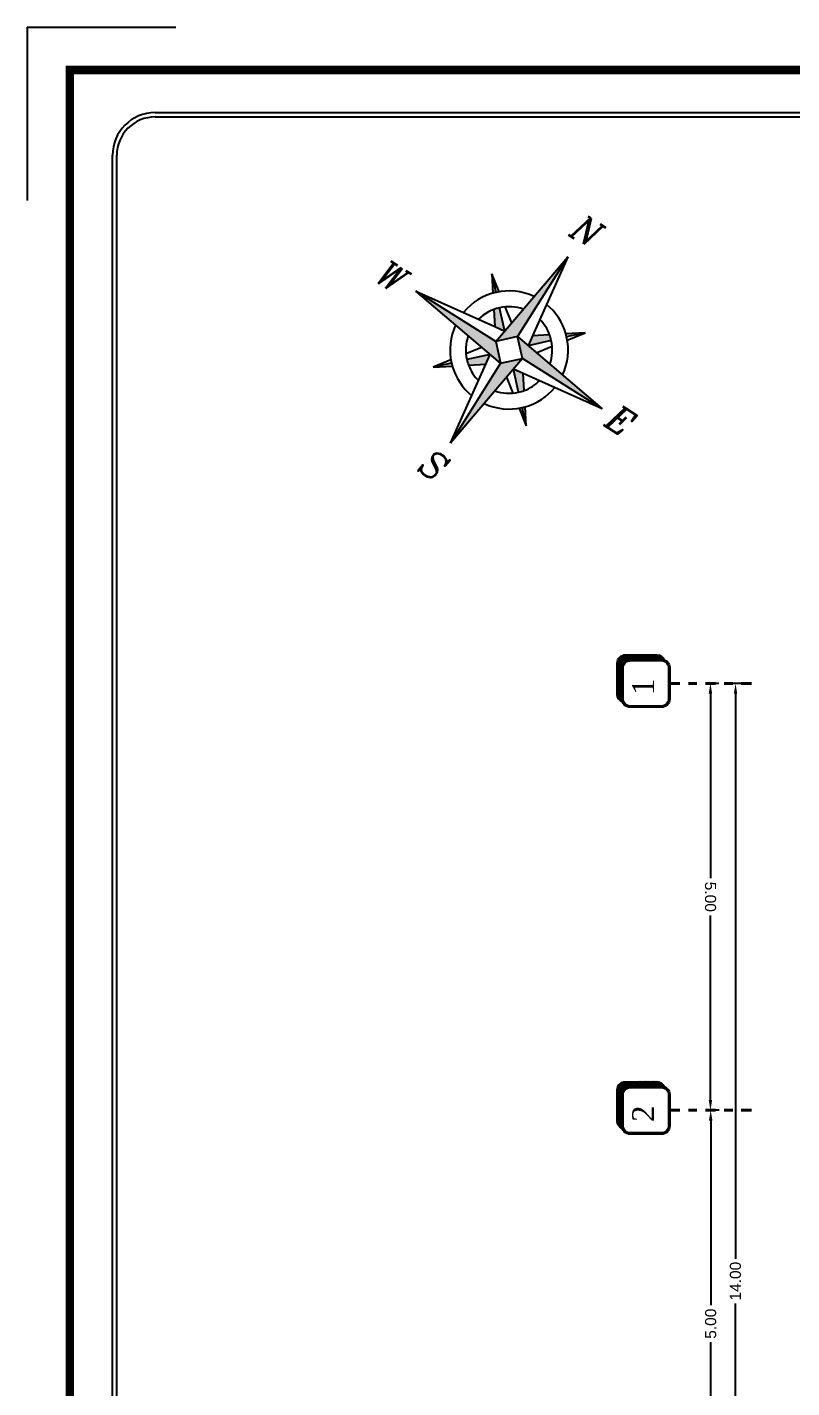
# Model space of a CAD drawing. Header units: metres. Extents: x -1655 to 449, y 40 to 361.
# Drawn here: x 87.72 to 96.68, y 54.24 to 70.18 of the extents above; entities that cross this region are included whole.
import ezdxf

# ---------------------------------------------------------------- set-up
doc = ezdxf.new("R2010")
doc.units = ezdxf.units.M
doc.header["$MEASUREMENT"] = 0
doc.linetypes.add('ACAD_ISO10W100', pattern=[18, 12, -3, 0, -3])
for name, color, linetype, lineweight in [('dimention', 2, 'Continuous', 13), ('Layer1', 1, 'Continuous', 40), ('Layer4', 252, 'Continuous', 25)]:
    doc.layers.add(name, color=color, linetype=linetype, lineweight=lineweight)
for name, color, linetype in [('hatch', 8, 'Continuous'), ('LEG', 7, 'Continuous'), ('TEXT', 3, 'Continuous')]:
    doc.layers.add(name, color=color, linetype=linetype)
doc.styles.add('ITALICC', font='italicc.shx', dxfattribs={"height": 2})
doc.styles.add('style1', font='arial.ttf')
doc.styles.add('TIMES NEW ROMAN', font='times.ttf', dxfattribs={"height": 0.2})
doc.dimstyles.new('sitting', dxfattribs={"dimtxt": 0.13, "dimasz": 0.12, "dimexe": 0.05, "dimexo": 0.05, "dimgap": 0.05, "dimtad": 0, "dimzin": 0, "dimdsep": 46, "dimtxsty": 'style1', "dimcen": 0, "dimazin": 0, "dimtm": 1e-09, "dimtfac": 1, "dimtofl": 0, "dimtmove": 1, "dimatfit": 3, "dimldrblk": 'DOT', "dimfxl": 0.1, "dimfxlon": 1, "dimtolj": 1, "dimtzin": 0, "dimarcsym": 0})

# ---------------------------------------------------------------- blocks, each defined once
blk = doc.blocks.new('kadr behi')
at = {"layer": 'Layer4'}
for p, q in [((5021.237, 2012.631), (5021.237, 2010.601)), ((5021.237, 2012.631), (5022.978, 2012.631)), ((5022.737, 2011.631), (5061.737, 2011.631)), ((5022.737, 2011.581), (5061.737, 2011.581)), ((5022.237, 1988.273), (5022.237, 2011.131)), ((5022.287, 1988.491), (5022.287, 2011.131))]:
    blk.add_line(p, q, dxfattribs=at)
at = {"layer": 'Layer4', "const_width": 0.1}
blk.add_lwpolyline([(5021.737, 2012.131), (5062.737, 2012.131), (5062.737, 1983.431), (5021.737, 1983.431)], close=True, dxfattribs=at)
at = {"layer": 'Layer4'}
for radius in [0.5, 0.45]:
    blk.add_arc((5022.737, 2011.131), radius, 90, 180, dxfattribs=at)
blk = doc.blocks.new('axis')
at = {"layer": 'hatch'}
h = blk.add_hatch(dxfattribs=at)
h.set_pattern_fill('ANSI31', color=256, scale=0.003, angle=90)
h.set_pattern_definition([(135, (0, 0), (-0.00673519209, -0.00673519209), [])])
h.paths.add_polyline_path([(767.48, 242.255, 0.414214), (767.384, 242.159), (767.384, 241.79, 0.308343), (767.445, 241.701, -0.09388), (767.438, 241.736), (767.438, 242.105, -0.414214), (767.534, 242.201), (767.903, 242.201, -0.09388), (767.938, 242.194, 0.308343), (767.848, 242.255)])
at = {"layer": 'Layer4'}
blk.add_lwpolyline([(767.938, 242.194, 0.308343), (767.848, 242.255), (767.48, 242.255, 0.414214), (767.384, 242.159), (767.384, 241.79, 0.308343), (767.445, 241.701, 0.308343)], format="xyb", dxfattribs=at)
for points in [[(767.534, 241.64), (767.903, 241.64, 0.414214), (767.999, 241.736), (767.999, 242.105, 0.414214), (767.903, 242.201), (767.534, 242.201, 0.414214), (767.438, 242.105), (767.438, 241.736, 0.414214)], [(767.534, 241.655), (767.903, 241.655, 0.414214), (767.984, 241.736), (767.984, 242.105, 0.414214), (767.903, 242.186), (767.534, 242.186, 0.414214), (767.453, 242.105), (767.453, 241.736, 0.414214)]]:
    blk.add_lwpolyline(points, format="xyb", close=True, dxfattribs=at)
blk = doc.blocks.new('*D117')
at = {"layer": 'DEFPOINTS', "color": 0, "transparency": 16777216}
for p in [(6594.938, 1853.871), (6594.457, 1848.871), (6594.939, 1848.871)]:
    blk.add_point(p, dxfattribs=at)
at = {"layer": 'dimention', "color": 0, "lineweight": -2, "transparency": 16777216}
for p, q in [((6594.557, 1853.871), (6594.407, 1853.871)), ((6594.457, 1853.751), (6594.457, 1851.59)), ((6594.457, 1848.991), (6594.457, 1851.153)), ((6594.557, 1848.871), (6594.407, 1848.871))]:
    blk.add_line(p, q, dxfattribs=at)
at = {"layer": 'dimention', "color": 0, "transparency": 16777216}
for points in [[(6594.477, 1853.751), (6594.437, 1853.751), (6594.457, 1853.871)], [(6594.477, 1848.991), (6594.437, 1848.991), (6594.457, 1848.871)]]:
    blk.add_solid(points, dxfattribs=at)
at = {"layer": 'dimention', "color": 0, "transparency": 16777216, "insert": (6594.457, 1851.371), "char_height": 0.13, "attachment_point": 5, "rotation": 270.0088, "style": 'style1'}
blk.add_mtext('\\A1;5.00', dxfattribs=at)
blk = doc.blocks.new('_Dot')
at = {"color": 0, "linetype": 'ByBlock', "lineweight": -2}
blk.add_line((-0.5, 0), (-1, 0), dxfattribs=at)
at = {"color": 0, "linetype": 'ByBlock', "const_width": 0.5}
blk.add_lwpolyline([(-0.25, 0, 1), (0.25, 0, 1)], format="xyb", close=True, dxfattribs=at)
blk = doc.blocks.new('*D118')
at = {"layer": 'DEFPOINTS', "color": 0, "transparency": 16777216}
for p in [(6594.938, 1853.871), (6594.75, 1839.867), (6594.936, 1839.867)]:
    blk.add_point(p, dxfattribs=at)
at = {"layer": 'dimention', "color": 0, "lineweight": -2, "transparency": 16777216}
for p, q in [((6594.851, 1853.871), (6594.701, 1853.871)), ((6594.751, 1853.751), (6594.751, 1847.132)), ((6594.75, 1839.987), (6594.75, 1846.606)), ((6594.85, 1839.867), (6594.7, 1839.867))]:
    blk.add_line(p, q, dxfattribs=at)
at = {"layer": 'dimention', "color": 0, "transparency": 16777216}
for points in [[(6594.731, 1853.751), (6594.771, 1853.751), (6594.751, 1853.871)], [(6594.73, 1839.987), (6594.77, 1839.987), (6594.75, 1839.867)]]:
    blk.add_solid(points, dxfattribs=at)
at = {"layer": 'dimention', "color": 0, "transparency": 16777216, "insert": (6594.75, 1846.869), "char_height": 0.13, "attachment_point": 5, "rotation": 89.9919, "style": 'style1'}
blk.add_mtext('\\A1;14.00', dxfattribs=at)
blk = doc.blocks.new('*D115')
at = {"layer": 'DEFPOINTS', "color": 0, "transparency": 16777216}
for p in [(6594.938, 1848.871), (6594.46, 1843.871), (6594.938, 1843.871)]:
    blk.add_point(p, dxfattribs=at)
at = {"layer": 'dimention', "color": 0, "lineweight": -2, "transparency": 16777216}
for p, q in [((6594.56, 1848.871), (6594.41, 1848.871)), ((6594.46, 1848.751), (6594.46, 1846.59)), ((6594.46, 1843.991), (6594.46, 1846.153)), ((6594.56, 1843.871), (6594.41, 1843.871))]:
    blk.add_line(p, q, dxfattribs=at)
at = {"layer": 'dimention', "color": 0, "transparency": 16777216}
for points in [[(6594.44, 1848.751), (6594.48, 1848.751), (6594.46, 1848.871)], [(6594.44, 1843.991), (6594.48, 1843.991), (6594.46, 1843.871)]]:
    blk.add_solid(points, dxfattribs=at)
at = {"layer": 'dimention', "color": 0, "transparency": 16777216, "insert": (6594.46, 1846.371), "char_height": 0.13, "attachment_point": 5, "rotation": 90, "style": 'style1'}
blk.add_mtext('\\A1;5.00', dxfattribs=at)
blk = doc.blocks.new('AXBANDI123ABC')
at = {"layer": 'Layer1', "linetype": 'ACAD_ISO10W100', "ltscale": 0.01}
for p, q in [((6594.938, 1853.871), (6593.98, 1853.871)), ((6594.938, 1848.871), (6593.98, 1848.871))]:
    blk.add_line(p, q, dxfattribs=at)
at = {"layer": 'Layer1', "xscale": -1, "rotation": 90.00875076362396}
for p in [(6835.503, 2621.627), (6835.503, 2616.627)]:
    blk.add_blockref('axis', p, dxfattribs=at)
at = {"layer": 'TEXT', "color": 9, "true_color": 0xc7c8ca, "char_height": 0.256, "attachment_point": 3, "rotation": 90.0088, "style": 'TIMES NEW ROMAN'}
for s, insert in [('1', (6593.54, 1853.927)), ('2', (6593.54, 1848.927))]:
    blk.add_mtext_dynamic_manual_height_columns(s, width=0.30135, gutter_width=12.5, heights=[0], dxfattribs=dict(at, insert=insert))
at = {"layer": 'dimention', "color": 9, "true_color": 0xc7c8ca}
for p1, p2, distance, picture, middle in [((6594.938, 1853.871), (6594.939, 1848.871), -0.481, '*D117', (6594.457, 1851.371)), ((6594.938, 1853.871), (6594.938, 1843.871), -0.187, '*D118', (6594.75, 1846.869)), ((6594.938, 1848.871), (6594.938, 1843.871), -0.478, '*D115', (6594.46, 1846.371))]:
    dim = blk.add_aligned_dim(p1=p1, p2=p2, distance=distance, dimstyle='sitting', override={"dimarcsym": 1}, dxfattribs=at)
    dim.commit()
    dim.dimension.update_dxf_attribs({"geometry": picture, "text_midpoint": middle})

msp = doc.modelspace()

# ---------------------------------------------------------------- hatches: boundary and pattern name
at = {"layer": 'LEG'}
h = msp.add_hatch(color=4, dxfattribs=at)
h.paths.add_polyline_path([(94.057, 67.486), (93.213, 66.493), (93.467, 66.551)])
h.paths.add_polyline_path([(94.461, 65.707), (93.467, 66.551), (93.525, 66.296)])
h.paths.add_polyline_path([(93.525, 66.296), (93.27, 66.239), (92.681, 65.303)])
h.paths.add_polyline_path([(93.27, 66.239), (93.213, 66.493), (92.277, 67.083)])
h = msp.add_hatch(color=5, dxfattribs=at)
edge = h.paths.add_edge_path()
edge.add_line((93.318, 66.617), (93.257, 66.889))
edge.add_ellipse((93.369, 66.395), major_axis=(-0.126, 0.491), ratio=1, start_angle=-1.6566, end_angle=6.0802)
edge.add_line((93.191, 66.87), (93.203, 66.669))
edge.add_line((93.203, 66.669), (93.318, 66.617))
edge = h.paths.add_edge_path()
edge.add_ellipse((93.369, 66.395), major_axis=(-0.172, 0.67), ratio=1, start_angle=-1.6566, end_angle=1.4071, ccw=False)
edge.add_line((93.216, 67.069), (93.167, 67.285))
edge.add_line((93.167, 67.285), (93.18, 67.06))
edge = h.paths.add_edge_path()
edge.add_line((93.643, 66.561), (93.591, 66.445))
edge.add_line((93.591, 66.445), (93.864, 66.507))
edge.add_ellipse((93.369, 66.395), major_axis=(-0.126, 0.491), ratio=1, start_angle=268.3434, end_angle=276.0802)
edge.add_line((93.844, 66.572), (93.643, 66.561))
edge = h.paths.add_edge_path()
edge.add_ellipse((93.369, 66.395), major_axis=(-0.172, 0.67), ratio=1, start_angle=268.3434, end_angle=271.4071, ccw=False)
edge.add_line((94.043, 66.548), (94.259, 66.596))
edge.add_line((94.259, 66.596), (94.034, 66.583))
edge = h.paths.add_edge_path()
edge.add_line((93.419, 66.172), (93.481, 65.9))
edge.add_ellipse((93.369, 66.395), major_axis=(0.491, 0.126), ratio=1, start_angle=268.3434, end_angle=276.0802)
edge.add_line((93.547, 65.919), (93.535, 66.12))
edge.add_line((93.535, 66.12), (93.419, 66.172))
edge = h.paths.add_edge_path()
edge.add_line((93.522, 65.72), (93.571, 65.505))
edge.add_line((93.571, 65.505), (93.558, 65.729))
edge.add_ellipse((93.369, 66.395), major_axis=(-0.172, 0.67), ratio=1, start_angle=178.3434, end_angle=181.4071, ccw=False)
edge = h.paths.add_edge_path()
edge.add_line((93.146, 66.344), (92.874, 66.282))
edge.add_ellipse((93.369, 66.395), major_axis=(0.491, 0.126), ratio=1, start_angle=178.3434, end_angle=186.0802)
edge.add_line((92.894, 66.217), (93.095, 66.228))
edge.add_line((93.095, 66.228), (93.146, 66.344))
edge = h.paths.add_edge_path()
edge.add_ellipse((93.369, 66.395), major_axis=(-0.172, 0.67), ratio=1, start_angle=88.3434, end_angle=91.4071, ccw=False)
edge.add_line((92.694, 66.242), (92.479, 66.193))
edge.add_line((92.479, 66.193), (92.703, 66.206))

# ---------------------------------------------------------------- linework, layer by layer
at = {"layer": 'LEG', "color": 4}
for p, q in [((93.213, 66.493), (94.057, 67.486)), ((94.057, 67.486), (93.467, 66.551)), ((93.252, 67.076), (93.167, 67.285)), ((93.27, 66.239), (92.277, 67.083)), ((93.213, 66.493), (92.277, 67.083)), ((93.4, 66.714), (93.324, 66.9)), ((93.467, 66.551), (93.213, 66.493)), ((93.213, 66.493), (93.27, 66.239)), ((93.525, 66.296), (93.467, 66.551)), ((93.467, 66.551), (94.461, 65.707)), ((94.051, 66.511), (94.259, 66.596)), ((93.525, 66.296), (92.681, 65.303)), ((93.05, 66.426), (92.863, 66.35)), ((93.27, 66.239), (93.525, 66.296)), ((94.461, 65.707), (93.525, 66.296)), ((93.688, 66.363), (93.874, 66.439)), ((92.687, 66.278), (92.479, 66.193)), ((93.27, 66.239), (92.681, 65.303)), ((93.337, 66.076), (93.413, 65.889)), ((93.486, 65.713), (93.571, 65.505))]:
    msp.add_line(p, q, dxfattribs=at)
at = {"layer": 'LEG', "color": 5}
for p, q in [((94.057, 67.486), (93.643, 66.561)), ((93.216, 67.069), (93.167, 67.285)), ((93.167, 67.285), (93.18, 67.06)), ((92.277, 67.083), (93.203, 66.669)), ((93.191, 66.87), (93.203, 66.669)), ((93.318, 66.617), (93.257, 66.889)), ((93.203, 66.669), (93.318, 66.617)), ((93.643, 66.561), (93.591, 66.445)), ((93.864, 66.507), (93.591, 66.445)), ((93.844, 66.572), (93.643, 66.561)), ((94.259, 66.596), (94.034, 66.583)), ((94.259, 66.596), (94.043, 66.548)), ((93.146, 66.344), (92.874, 66.282)), ((93.095, 66.228), (93.146, 66.344)), ((92.694, 66.242), (92.479, 66.193)), ((92.479, 66.193), (92.703, 66.206)), ((92.681, 65.303), (93.095, 66.228)), ((92.894, 66.217), (93.095, 66.228)), ((93.535, 66.12), (93.419, 66.172)), ((93.481, 65.9), (93.419, 66.172)), ((93.547, 65.919), (93.535, 66.12)), ((94.461, 65.707), (93.535, 66.12)), ((93.571, 65.505), (93.522, 65.72)), ((93.571, 65.505), (93.558, 65.729))]:
    msp.add_line(p, q, dxfattribs=at)
for major_axis, start_param, end_param in [((-0.172, 0.67), -0.689197, 0.631373), ((0.67, 0.172), 0.024559, 0.631373), ((-0.172, 0.67), 0.881599, 1.541884), ((0.67, 0.172), 5.593988, 6.254273), ((-0.172, 0.67), 1.595355, 2.202169), ((0.67, 0.172), 4.736948, 5.343762), ((0.67, 0.172), 4.023192, 4.683477)]:
    msp.add_ellipse((93.369, 66.395), major_axis=major_axis, ratio=1, start_param=start_param, end_param=end_param, dxfattribs=at)
at = {"layer": 'LEG', "color": 4}
for major_axis, start_param, end_param in [((0.491, 0.126), 0.982563, 2.101205), ((-0.126, 0.491), -1.464677, -1.040387), ((-0.126, 0.491), 0.982563, 1.541884), ((-0.126, 0.491), 4.124155, 4.683477), ((0.491, 0.126), 3.247712, 3.672002), ((0.491, 0.126), 4.818509, 5.242798), ((-0.126, 0.491), 2.553359, 3.11268)]:
    msp.add_ellipse((93.369, 66.395), major_axis=major_axis, ratio=1, start_param=start_param, end_param=end_param, dxfattribs=at)
at = {"layer": 'LEG', "color": 7}
for major_axis, start_param, end_param in [((-0.126, 0.491), 4.683477, 4.818509), ((-0.172, 0.67), 4.683477, 4.736948), ((-0.172, 0.67), 1.541884, 1.595355), ((0.491, 0.126), 3.11268, 3.247712), ((0.491, 0.126), 4.683477, 4.818509), ((-0.172, 0.67), 3.11268, 3.166151)]:
    msp.add_ellipse((93.369, 66.395), major_axis=major_axis, ratio=1, start_param=start_param, end_param=end_param, dxfattribs=at)

# ---------------------------------------------------------------- block references
for name, p in [('kadr behi', (-4933.516, -1942.456)), ('AXBANDI123ABC', (-6498.728, -1791.381))]:
    msp.add_blockref(name, p)

# ---------------------------------------------------------------- texts
at = {"layer": 'LEG', "color": 140, "style": 'ITALICC', "oblique": 360}
for s, p in [('N', (94.065, 67.744)), ('W', (91.767, 67.213)), ('E', (94.474, 65.518)), ('S', (92.281, 64.993))]:
    msp.add_text(s, height=0.303, rotation=327.7801, dxfattribs=at).set_placement(p)

doc.saveas('drawing.dxf')
